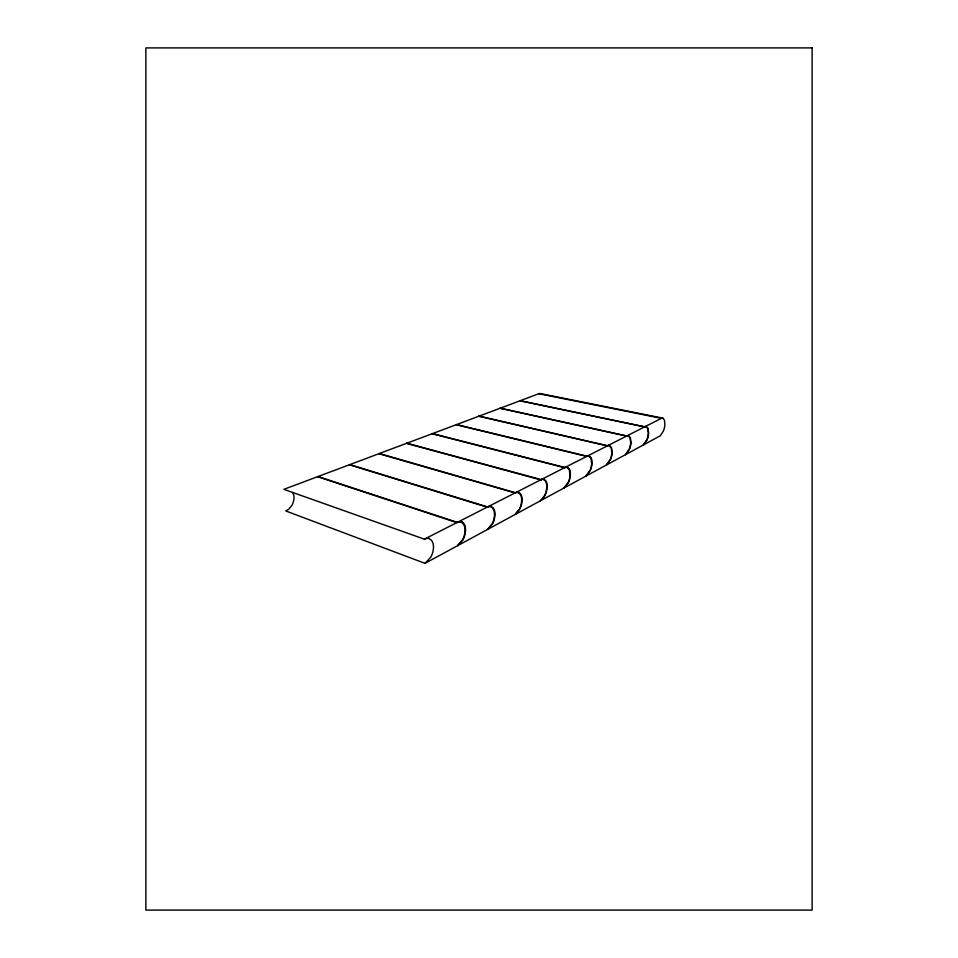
<?xml version="1.0" encoding="UTF-8"?>
<svg xmlns="http://www.w3.org/2000/svg" width="958" height="958" viewBox="0 0 958 958"><rect width="100%" height="100%" fill="white"/><g stroke="black" fill="none" stroke-linecap="round" stroke-linejoin="round"><path stroke-width="1.44" d="M664.541 427.208L664.361 427.998A22.297 22.297 0 0 1 663.391 431.076L660.278 435.794L643.417 444.931L647.081 439.854A22.309 22.309 0 0 0 648.087 436.704L648.255 435.89A18.585 18.585 0 0 0 648.614 432.693L647.931 428.166L646.243 426.526A2.359 2.359 0 0 0 644.794 426.789L520.278 400.684L538.767 393.726A2.718 2.718 0 0 1 540.264 393.57L663.008 418.167L664.445 420.167L664.888 424.083A18.669 18.669 0 0 1 664.541 427.208M628.448 435.662L630.448 437.914L630.951 442.824A18.705 18.705 0 0 1 630.627 445.302L630.448 446.141A22.321 22.321 0 0 1 629.406 449.374L625.562 454.619L629.202 449.326A22.106 22.106 0 0 0 630.172 446.236L630.34 445.434A18.657 18.657 0 0 0 630.687 442.201L629.945 437.543L628.149 435.818M606.462 464.965L610.306 459.493A22.118 22.118 0 0 0 611.324 456.319L611.503 455.505A18.801 18.801 0 0 0 611.815 453.002L611.252 447.937L609.12 445.602A2.754 2.754 0 0 0 607.3 445.925L564.933 467.492L432.489 433.603L519.931 400.803L644.506 426.921A2.227 2.227 0 0 1 645.967 426.645L647.656 428.322L648.327 432.86A18.717 18.717 0 0 1 647.991 436.022A21.95 21.95 0 0 1 646.878 439.818L643.417 444.931M563.795 488.113L540.456 500.747L544.683 495.466A22.13 22.13 0 0 0 546.204 491.214C546.97 487.418 547.641 481.383 543.426 479.443A3.796 3.796 0 0 0 540.755 479.874M540.456 500.747L543.114 498.459L545.33 494.675A22.477 22.477 0 0 0 546.575 491.083C547.377 487.275 548.06 481.203 543.821 479.239M585.949 476.09L590.092 470.39A22.142 22.142 0 0 0 591.146 467.133L591.326 466.295A18.681 18.681 0 0 0 591.649 463.72L591.038 458.523L588.751 456.08A3.042 3.042 0 0 0 586.703 456.439M563.831 488.077L568.046 482.856A22.046 22.046 0 0 0 569.495 478.725L569.687 477.874A18.609 18.609 0 0 0 570.022 475.24L569.339 469.875L566.908 467.324A3.413 3.413 0 0 0 564.585 467.72M540.216 500.89L425.005 563.352L285.807 510.961L288.609 509.321L291.567 505.848A17.675 17.675 0 0 0 292.885 503.297L293.902 499.729A11.724 11.724 0 0 0 292.753 492.484M425.005 563.352L430.705 557.245A23.399 23.399 0 0 0 432.453 553.305C433.998 548.575 434.513 541.126 429.208 538.624M585.697 476.234L564.118 487.933L568.657 482.102A22.405 22.405 0 0 0 569.842 478.605C570.561 474.94 571.339 469.061 567.28 467.145A2.934 2.934 0 0 0 566.046 467.109A4.036 4.036 0 0 0 564.933 467.492M606.151 465.145L586.045 476.042L590.332 470.414A22.369 22.369 0 0 0 591.469 467.013C592.128 463.48 592.99 457.792 589.098 455.9M625.263 454.787L606.474 464.965L610.533 459.529A22.333 22.333 0 0 0 611.623 456.212L611.803 455.361A18.621 18.621 0 0 0 612.138 452.823L611.575 447.769L609.444 445.434M625.562 454.619L643.141 445.087M457.11 522.481L460.139 521.619M662.685 418.071A2.048 2.048 0 0 0 661.379 418.335L626.819 435.938L500.316 408.168M317.565 476.701L456.846 522.613L424.37 539.162L283.843 489.346L379.38 453.529M406.431 443.362L379.344 453.517L515.44 492.723L540.731 479.838L406.408 443.374L432.465 433.615M318.056 476.533L457.361 522.35L487.131 507.165L349.347 464.774M538.767 393.726L661.367 418.323M499.956 408.288L626.52 436.094L607.611 445.733L479.132 416.119M478.737 416.251L607.288 445.901M456.583 424.574L587.038 456.224A3.137 3.137 0 0 1 589.11 455.852M456.164 424.705L586.679 456.403M432.106 433.734L564.561 467.684L541.138 479.623L406.875 443.219M378.889 453.697L515.009 492.951L487.61 506.926L349.874 464.594M518.518 492.304C522.948 494.316 522.361 500.579 521.487 504.555A22.501 22.501 0 0 1 519.763 509.105L515.045 514.518L519.487 509.057A22.25 22.25 0 0 0 521.08 504.71C521.93 500.747 522.493 494.52 518.086 492.532A4.275 4.275 0 0 0 515.033 492.999M460.99 522.11C466.055 524.469 465.456 531.618 464.115 536.133A22.753 22.753 0 0 1 462.606 539.785L457.601 545.677L462.93 539.821A23.064 23.064 0 0 0 464.57 535.989C465.959 531.451 466.594 524.242 461.493 521.847M462.271 522.206L464.738 525.212M424.43 539.258A6.215 6.215 0 0 1 429.232 538.528M487.167 507.225A4.814 4.814 0 0 1 490.712 506.626C495.526 509.069 494.867 515.847 493.645 520.23A22.513 22.513 0 0 1 492.208 523.786L487.49 529.451L492.508 523.834A22.788 22.788 0 0 0 494.053 520.11C495.322 515.763 496.064 508.77 491.167 506.459A4.958 4.958 0 0 0 487.418 507.117M626.532 436.118A2.467 2.467 0 0 1 628.149 435.794M456.894 522.673A5.461 5.461 0 0 1 461.002 522.026M626.688 436.046A2.646 2.646 0 0 1 628.448 435.615M540.971 479.778A3.964 3.964 0 0 1 543.833 479.168M459.601 521.655A4.574 4.574 0 0 1 462.343 522.206M607.468 445.853A2.922 2.922 0 0 1 609.444 445.386M515.26 492.903A4.407 4.407 0 0 1 518.529 492.22M812.121 47.9L145.879 47.9L145.879 910.1L812.121 910.1L812.121 47.9"/></g></svg>
